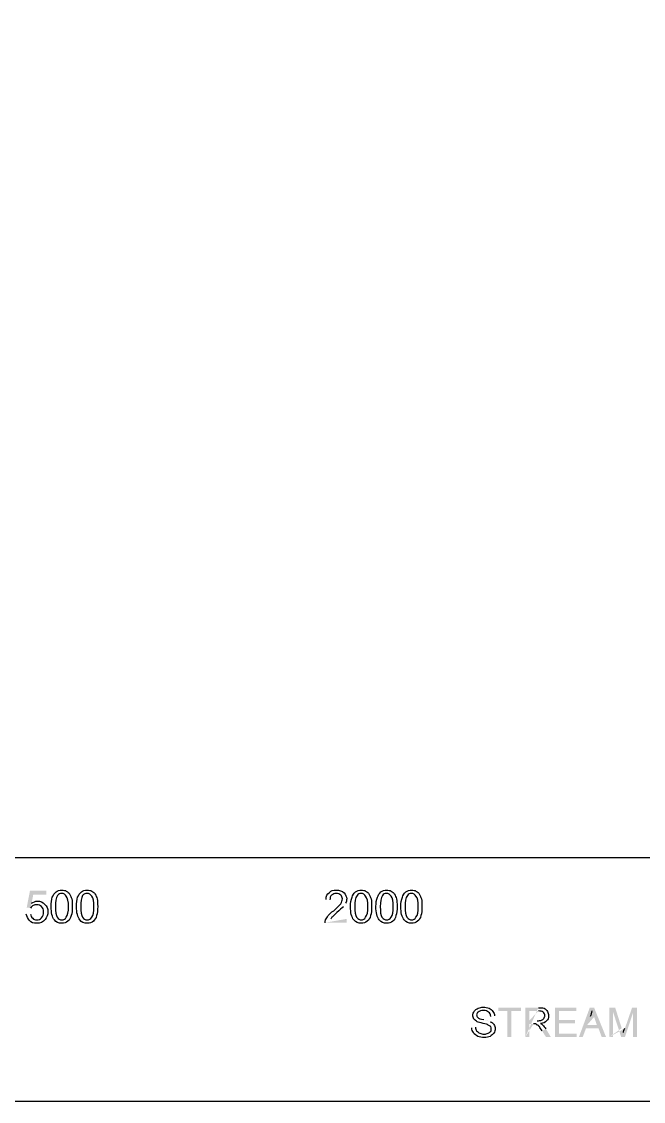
# Model space of a CAD drawing. Header units: feet. Extents: x -88.4 to -52.7, y -30 to -2.4.
# Drawn here: x -65.079 to -63.163, y -12.463 to -9.135 of the extents above; entities that cross this region are included whole.
import ezdxf

# ---------------------------------------------------------------- set-up
doc = ezdxf.new("R2010")
doc.units = ezdxf.units.FT
doc.header["$LTSCALE"] = 0.3
doc.header["$MEASUREMENT"] = 0
doc.layers.add('PDF_Geometry', color=7, linetype='Continuous')
doc.layers.add('PDF_Solid Fills', color=7, linetype='Continuous')

msp = doc.modelspace()

# ---------------------------------------------------------------- hatches: boundary and pattern name
at = {"layer": 'PDF_Solid Fills', "transparency": 33554559}
h = msp.add_hatch(color=256, dxfattribs=at)
h.paths.add_polyline_path([(-65.0645, -11.8856), (-65.0512, -11.8856)], flags=0)
h.paths.add_polyline_path([(-65.0512, -11.8673), (-65.0629, -11.8656), (-65.0529, -11.8138), (-65.0027, -11.8138), (-65.0027, -11.8255), (-65.0427, -11.8255), (-65.0477, -11.8523)], flags=0)
h = msp.add_hatch(color=256, dxfattribs=at)
h.paths.add_polyline_path([(-64.0769, -11.9006), (-64.0769, -11.9124), (-64.1437, -11.9124)], flags=0)
h.paths.add_polyline_path([(-64.1287, -11.8423), (-64.1404, -11.8406)], flags=0)
h.paths.add_polyline_path([(-64.0869, -11.8639, 0.035181), (-64.0802, -11.8523)], flags=0)
h.paths.add_polyline_path([(-64.1254, -11.9006), (-64.0769, -11.9006)], flags=0)
for points in [[(-63.5815, -12.2646), (-63.5815, -12.1845), (-63.6098, -12.1845), (-63.6098, -12.1744), (-63.5398, -12.1744), (-63.5398, -12.1845), (-63.5698, -12.1845), (-63.5698, -12.2646)], [(-63.4347, -12.2646), (-63.4347, -12.1744), (-63.3696, -12.1744), (-63.3696, -12.1845), (-63.423, -12.1845), (-63.423, -12.2128), (-63.373, -12.2128), (-63.373, -12.2228), (-63.423, -12.2228), (-63.423, -12.2546), (-63.368, -12.2546), (-63.368, -12.2646)]]:
    msp.add_hatch(color=256, dxfattribs=at).paths.add_polyline_path(points)
h = msp.add_hatch(color=256, dxfattribs=at)
h.paths.add_polyline_path([(-63.5264, -12.2646), (-63.5264, -12.1744), (-63.4864, -12.1744)], flags=0)
h.paths.add_polyline_path([(-63.4631, -12.2395), (-63.4481, -12.2646), (-63.4631, -12.2646), (-63.4747, -12.2462)], flags=0)
h.paths.add_polyline_path([(-63.5014, -12.2245), (-63.5147, -12.2245), (-63.5147, -12.2646), (-63.5264, -12.2646)], flags=0)
h.paths.add_polyline_path([(-63.5147, -12.2145), (-63.4897, -12.2145)], flags=0)
h.paths.add_polyline_path([(-63.4864, -12.1845), (-63.5147, -12.1845), (-63.5147, -12.2145)], flags=0)
h = msp.add_hatch(color=256, dxfattribs=at)
h.paths.add_polyline_path([(-63.3613, -12.2646), (-63.328, -12.1744), (-63.3146, -12.1744), (-63.2779, -12.2646), (-63.2912, -12.2646), (-63.3012, -12.2378), (-63.3396, -12.2378), (-63.3496, -12.2646)], flags=0)
h.paths.add_polyline_path([(-63.3363, -12.2278), (-63.3062, -12.2278), (-63.3146, -12.2028)], flags=0)
h.paths.add_polyline_path([(-63.3213, -12.1845, 0.016763), (-63.3146, -12.2028)], flags=0)
h.paths.add_polyline_path([(-63.3263, -12.2011), (-63.3363, -12.2278)], flags=0)
h = msp.add_hatch(color=256, dxfattribs=at)
h.paths.add_polyline_path([(-63.2679, -12.2646), (-63.2679, -12.1744), (-63.2495, -12.1744), (-63.2295, -12.2378)], flags=0)
h.paths.add_polyline_path([(-63.2295, -12.2378, 0.06247), (-63.2245, -12.2512)], flags=0)
h.paths.add_polyline_path([(-63.2195, -12.2378), (-63.1977, -12.1744), (-63.1827, -12.1744), (-63.1827, -12.2646), (-63.1944, -12.2646), (-63.1944, -12.1895), (-63.2195, -12.2646), (-63.2312, -12.2646), (-63.2562, -12.1878), (-63.2562, -12.2646), (-63.2679, -12.2646)], flags=0)
h = msp.add_hatch(color=256, dxfattribs=at)
h.paths.add_polyline_path([(-63.6916, -12.2361), (-63.6799, -12.2345)], flags=0)
h.paths.add_polyline_path([(-63.6215, -12.1995), (-63.6332, -12.2011)], flags=0)
h.paths.add_polyline_path([(-63.6348, -12.2178, 0.079558), (-63.6549, -12.2111)], flags=0)

# ---------------------------------------------------------------- linework, layer by layer
at = {"layer": 'PDF_Geometry', "lineweight": 25}
for points in [[(-68.9998, -12.4632), (-68.9998, -2.4479), (-53.4855, -2.4479), (-53.4855, -12.4632)], [(-54.9868, -2.6983), (-54.9868, -11.7121), (-67.9989, -11.7121), (-67.9989, -2.6983)]]:
    msp.add_lwpolyline(points, close=True, dxfattribs=at)
for points in [[(-64.9727, -11.8172), (-64.9677, -11.8138), (-64.9626, -11.8122), (-64.9543, -11.8122)], [(-64.9543, -11.8122), (-64.9493, -11.8122), (-64.9443, -11.8122), (-64.941, -11.8155)], [(-64.941, -11.8155), (-64.936, -11.8172), (-64.9326, -11.8205), (-64.931, -11.8238)], [(-64.8944, -11.8172), (-64.8894, -11.8138), (-64.8844, -11.8122), (-64.876, -11.8122)], [(-64.876, -11.8122), (-64.871, -11.8122), (-64.866, -11.8122), (-64.8626, -11.8155)], [(-64.8626, -11.8155), (-64.8576, -11.8172), (-64.8543, -11.8205), (-64.8526, -11.8238)], [(-64.1304, -11.8188), (-64.1254, -11.8138), (-64.1187, -11.8122), (-64.1087, -11.8122)], [(-64.1087, -11.8122), (-64.0987, -11.8122), (-64.0919, -11.8138), (-64.0852, -11.8205)], [(-64.0502, -11.8172), (-64.0452, -11.8138), (-64.0386, -11.8122), (-64.0319, -11.8122)], [(-64.0319, -11.8122), (-64.0269, -11.8122), (-64.0219, -11.8122), (-64.0186, -11.8155)], [(-64.0186, -11.8155), (-64.0136, -11.8172), (-64.0102, -11.8205), (-64.0086, -11.8238)], [(-63.9719, -11.8172), (-63.9669, -11.8138), (-63.9603, -11.8122), (-63.9536, -11.8122)], [(-63.9536, -11.8122), (-63.9486, -11.8122), (-63.9436, -11.8122), (-63.9403, -11.8155)], [(-63.9403, -11.8155), (-63.9353, -11.8172), (-63.9319, -11.8205), (-63.9303, -11.8238)], [(-63.8951, -11.8172), (-63.8901, -11.8138), (-63.8835, -11.8122), (-63.8768, -11.8122)], [(-63.8768, -11.8122), (-63.8718, -11.8122), (-63.8668, -11.8122), (-63.8635, -11.8155)], [(-63.8635, -11.8155), (-63.8585, -11.8172), (-63.8551, -11.8205), (-63.8535, -11.8238)], [(-65.0477, -11.8523), (-65.0427, -11.8489), (-65.0361, -11.8456), (-65.0294, -11.8456)], [(-65.0294, -11.8456), (-65.0211, -11.8456), (-65.0127, -11.8489), (-65.0077, -11.8556)], [(-64.9877, -11.8623), (-64.9877, -11.8506), (-64.9861, -11.8423), (-64.9844, -11.8338)], [(-64.9844, -11.8338), (-64.9811, -11.8272), (-64.9777, -11.8222), (-64.9727, -11.8172)], [(-64.9677, -11.8288), (-64.9727, -11.8355), (-64.9744, -11.8473), (-64.9744, -11.8623)], [(-64.9543, -11.8222), (-64.961, -11.8222), (-64.9643, -11.8238), (-64.9677, -11.8288)], [(-64.941, -11.8305), (-64.9443, -11.8255), (-64.9493, -11.8222), (-64.9543, -11.8222)], [(-64.9343, -11.8623), (-64.9343, -11.8473), (-64.936, -11.8355), (-64.941, -11.8305)], [(-64.931, -11.8238), (-64.9276, -11.8288), (-64.926, -11.8338), (-64.9243, -11.8389)], [(-64.9243, -11.8389), (-64.9226, -11.8456), (-64.9226, -11.8523), (-64.9226, -11.8623)], [(-64.9094, -11.8623), (-64.9094, -11.8506), (-64.9077, -11.8423), (-64.9061, -11.8338)], [(-64.9061, -11.8338), (-64.9027, -11.8272), (-64.8994, -11.8222), (-64.8944, -11.8172)], [(-64.8911, -11.8288), (-64.8944, -11.8355), (-64.8961, -11.8473), (-64.8961, -11.8623)], [(-64.876, -11.8222), (-64.8827, -11.8222), (-64.8861, -11.8238), (-64.8911, -11.8288)], [(-64.8626, -11.8305), (-64.866, -11.8255), (-64.871, -11.8222), (-64.876, -11.8222)], [(-64.856, -11.8623), (-64.856, -11.8473), (-64.8576, -11.8355), (-64.8626, -11.8305)], [(-64.8526, -11.8238), (-64.8493, -11.8288), (-64.8476, -11.8338), (-64.846, -11.8389)], [(-64.846, -11.8389), (-64.8443, -11.8456), (-64.8443, -11.8523), (-64.8443, -11.8623)], [(-64.1404, -11.8406), (-64.1404, -11.8305), (-64.137, -11.8238), (-64.1304, -11.8188)], [(-64.1237, -11.8272), (-64.127, -11.8305), (-64.1287, -11.8355), (-64.1287, -11.8423)], [(-64.1087, -11.8222), (-64.1154, -11.8222), (-64.1187, -11.8238), (-64.1237, -11.8272)], [(-64.0952, -11.8272), (-64.0987, -11.8238), (-64.1037, -11.8222), (-64.1087, -11.8222)], [(-64.0902, -11.8389), (-64.0902, -11.8338), (-64.0919, -11.8305), (-64.0952, -11.8272)], [(-64.0952, -11.8539), (-64.0919, -11.8489), (-64.0902, -11.8439), (-64.0902, -11.8389)], [(-64.0852, -11.8205), (-64.0802, -11.8255), (-64.0769, -11.8322), (-64.0769, -11.8389)], [(-64.0769, -11.8389), (-64.0769, -11.8439), (-64.0786, -11.8473), (-64.0802, -11.8523)], [(-64.0652, -11.8623), (-64.0652, -11.8506), (-64.0636, -11.8423), (-64.0602, -11.8338)], [(-64.0602, -11.8338), (-64.0586, -11.8272), (-64.0552, -11.8222), (-64.0502, -11.8172)], [(-64.0452, -11.8288), (-64.0502, -11.8355), (-64.0519, -11.8473), (-64.0519, -11.8623)], [(-64.0319, -11.8222), (-64.0386, -11.8222), (-64.0419, -11.8238), (-64.0452, -11.8288)], [(-64.0186, -11.8305), (-64.0219, -11.8255), (-64.0269, -11.8222), (-64.0319, -11.8222)], [(-64.0119, -11.8623), (-64.0119, -11.8473), (-64.0136, -11.8355), (-64.0186, -11.8305)], [(-64.0086, -11.8238), (-64.0052, -11.8288), (-64.0036, -11.8338), (-64.0019, -11.8389)], [(-64.0019, -11.8389), (-64.0002, -11.8456), (-64.0002, -11.8523), (-64.0002, -11.8623)], [(-63.9869, -11.8623), (-63.9869, -11.8506), (-63.9853, -11.8423), (-63.9819, -11.8338)], [(-63.9819, -11.8338), (-63.9803, -11.8272), (-63.9769, -11.8222), (-63.9719, -11.8172)], [(-63.9669, -11.8288), (-63.9719, -11.8355), (-63.9736, -11.8473), (-63.9736, -11.8623)], [(-63.9536, -11.8222), (-63.9603, -11.8222), (-63.9636, -11.8238), (-63.9669, -11.8288)], [(-63.9403, -11.8305), (-63.9436, -11.8255), (-63.9486, -11.8222), (-63.9536, -11.8222)], [(-63.9336, -11.8623), (-63.9336, -11.8473), (-63.9353, -11.8355), (-63.9403, -11.8305)], [(-63.9303, -11.8238), (-63.9269, -11.8288), (-63.9253, -11.8338), (-63.9236, -11.8389)], [(-63.9236, -11.8389), (-63.9219, -11.8456), (-63.9219, -11.8523), (-63.9219, -11.8623)], [(-63.9101, -11.8623), (-63.9101, -11.8506), (-63.9085, -11.8423), (-63.9051, -11.8338)], [(-63.9051, -11.8338), (-63.9035, -11.8272), (-63.9001, -11.8222), (-63.8951, -11.8172)], [(-63.8901, -11.8288), (-63.8951, -11.8355), (-63.8968, -11.8473), (-63.8968, -11.8623)], [(-63.8768, -11.8222), (-63.8835, -11.8222), (-63.8868, -11.8238), (-63.8901, -11.8288)], [(-63.8635, -11.8305), (-63.8668, -11.8255), (-63.8718, -11.8222), (-63.8768, -11.8222)], [(-63.8568, -11.8623), (-63.8568, -11.8473), (-63.8585, -11.8355), (-63.8635, -11.8305)], [(-63.8535, -11.8238), (-63.8501, -11.8288), (-63.8485, -11.8338), (-63.8468, -11.8389)], [(-63.8468, -11.8389), (-63.8451, -11.8456), (-63.8451, -11.8523), (-63.8451, -11.8623)], [(-65.0427, -11.8589), (-65.0461, -11.8606), (-65.0495, -11.8639), (-65.0512, -11.8673)], [(-65.0327, -11.8573), (-65.0361, -11.8573), (-65.0394, -11.8573), (-65.0427, -11.8589)], [(-65.0177, -11.8623), (-65.0211, -11.8589), (-65.0261, -11.8573), (-65.0327, -11.8573)], [(-65.0111, -11.8789), (-65.0111, -11.8723), (-65.0127, -11.8673), (-65.0177, -11.8623)], [(-65.0177, -11.8973), (-65.0127, -11.8923), (-65.0111, -11.8873), (-65.0111, -11.8789)], [(-65.0077, -11.8556), (-65.0011, -11.8606), (-64.9977, -11.8689), (-64.9977, -11.8789)], [(-64.9977, -11.8789), (-64.9977, -11.8873), (-65.0011, -11.8956), (-65.0061, -11.9023)], [(-64.9777, -11.9039), (-64.9844, -11.8956), (-64.9877, -11.8823), (-64.9877, -11.8623)], [(-64.9744, -11.8623), (-64.9744, -11.8789), (-64.9727, -11.8906), (-64.9694, -11.8956)], [(-64.941, -11.8956), (-64.936, -11.8906), (-64.9343, -11.8789), (-64.9343, -11.8623)], [(-64.9226, -11.8623), (-64.9226, -11.8739), (-64.9226, -11.8839), (-64.926, -11.8906)], [(-64.8994, -11.9039), (-64.9061, -11.8956), (-64.9094, -11.8823), (-64.9094, -11.8623)], [(-64.8961, -11.8623), (-64.8961, -11.8789), (-64.8944, -11.8906), (-64.8911, -11.8956)], [(-64.8626, -11.8956), (-64.8576, -11.8906), (-64.856, -11.8789), (-64.856, -11.8623)], [(-64.8443, -11.8623), (-64.8443, -11.8739), (-64.8443, -11.8839), (-64.8476, -11.8906)], [(-64.1337, -11.8906), (-64.1304, -11.8856), (-64.1254, -11.8806), (-64.117, -11.8756)], [(-64.107, -11.8806), (-64.1137, -11.8873), (-64.1187, -11.8923), (-64.1204, -11.8939)], [(-64.117, -11.8756), (-64.107, -11.8656), (-64.0987, -11.8589), (-64.0952, -11.8539)], [(-64.0869, -11.8639), (-64.0919, -11.8673), (-64.0987, -11.8739), (-64.107, -11.8806)], [(-64.0552, -11.9039), (-64.0619, -11.8956), (-64.0652, -11.8823), (-64.0652, -11.8623)], [(-64.0519, -11.8623), (-64.0519, -11.8789), (-64.0502, -11.8906), (-64.0469, -11.8956)], [(-64.0186, -11.8956), (-64.0136, -11.8906), (-64.0119, -11.8789), (-64.0119, -11.8623)], [(-64.0002, -11.8623), (-64.0002, -11.8739), (-64.0002, -11.8839), (-64.0036, -11.8906)], [(-63.9769, -11.9039), (-63.9836, -11.8956), (-63.9869, -11.8823), (-63.9869, -11.8623)], [(-63.9736, -11.8623), (-63.9736, -11.8789), (-63.9719, -11.8906), (-63.9686, -11.8956)], [(-63.9403, -11.8956), (-63.9353, -11.8906), (-63.9336, -11.8789), (-63.9336, -11.8623)], [(-63.9219, -11.8623), (-63.9219, -11.8739), (-63.9219, -11.8839), (-63.9253, -11.8906)], [(-63.9001, -11.9039), (-63.9068, -11.8956), (-63.9101, -11.8823), (-63.9101, -11.8623)], [(-63.8968, -11.8623), (-63.8968, -11.8789), (-63.8951, -11.8906), (-63.8918, -11.8956)], [(-63.8635, -11.8956), (-63.8585, -11.8906), (-63.8568, -11.8789), (-63.8568, -11.8623)], [(-63.8451, -11.8623), (-63.8451, -11.8739), (-63.8451, -11.8839), (-63.8485, -11.8906)], [(-65.0545, -11.9057), (-65.0595, -11.9006), (-65.0629, -11.8939), (-65.0645, -11.8856)], [(-65.0327, -11.9141), (-65.0411, -11.9141), (-65.0495, -11.9124), (-65.0545, -11.9057)], [(-65.0512, -11.8856), (-65.0512, -11.8906), (-65.0477, -11.8956), (-65.0444, -11.8989)], [(-65.0444, -11.8989), (-65.0411, -11.9023), (-65.0377, -11.9039), (-65.0327, -11.9039)], [(-65.0327, -11.9039), (-65.0261, -11.9039), (-65.0211, -11.9023), (-65.0177, -11.8973)], [(-65.0061, -11.9023), (-65.0127, -11.9107), (-65.0211, -11.9141), (-65.0327, -11.9141)], [(-64.9543, -11.9141), (-64.9643, -11.9141), (-64.9727, -11.9107), (-64.9777, -11.9039)], [(-64.9694, -11.8956), (-64.9643, -11.9006), (-64.961, -11.9039), (-64.9543, -11.9039)], [(-64.9543, -11.9039), (-64.9493, -11.9039), (-64.9443, -11.9006), (-64.941, -11.8956)], [(-64.936, -11.9074), (-64.941, -11.9124), (-64.9476, -11.9141), (-64.9543, -11.9141)], [(-64.926, -11.8906), (-64.9276, -11.8989), (-64.931, -11.9039), (-64.936, -11.9074)], [(-64.876, -11.9141), (-64.8861, -11.9141), (-64.8944, -11.9107), (-64.8994, -11.9039)], [(-64.8911, -11.8956), (-64.8877, -11.9006), (-64.8827, -11.9039), (-64.876, -11.9039)], [(-64.876, -11.9039), (-64.871, -11.9039), (-64.866, -11.9006), (-64.8626, -11.8956)], [(-64.8576, -11.9074), (-64.8626, -11.9124), (-64.8693, -11.9141), (-64.876, -11.9141)], [(-64.8476, -11.8906), (-64.8493, -11.8989), (-64.8543, -11.9039), (-64.8576, -11.9074)], [(-64.1437, -11.9124), (-64.1437, -11.9091), (-64.142, -11.9074), (-64.142, -11.9039)], [(-64.142, -11.9039), (-64.1404, -11.8989), (-64.137, -11.8956), (-64.1337, -11.8906)], [(-64.1204, -11.8939), (-64.1237, -11.8956), (-64.1254, -11.8989), (-64.1254, -11.9006)], [(-64.0319, -11.9141), (-64.0419, -11.9141), (-64.0486, -11.9107), (-64.0552, -11.9039)], [(-64.0469, -11.8956), (-64.0419, -11.9006), (-64.0369, -11.9039), (-64.0319, -11.9039)], [(-64.0319, -11.9039), (-64.0269, -11.9039), (-64.0219, -11.9006), (-64.0186, -11.8956)], [(-64.0136, -11.9074), (-64.0186, -11.9124), (-64.0252, -11.9141), (-64.0319, -11.9141)], [(-64.0036, -11.8906), (-64.0052, -11.8989), (-64.0086, -11.9039), (-64.0136, -11.9074)], [(-63.9536, -11.9141), (-63.9636, -11.9141), (-63.9703, -11.9107), (-63.9769, -11.9039)], [(-63.9686, -11.8956), (-63.9636, -11.9006), (-63.9586, -11.9039), (-63.9536, -11.9039)], [(-63.9536, -11.9039), (-63.9486, -11.9039), (-63.9436, -11.9006), (-63.9403, -11.8956)], [(-63.9353, -11.9074), (-63.9403, -11.9124), (-63.9469, -11.9141), (-63.9536, -11.9141)], [(-63.9253, -11.8906), (-63.9269, -11.8989), (-63.9303, -11.9039), (-63.9353, -11.9074)], [(-63.8768, -11.9141), (-63.8868, -11.9141), (-63.8935, -11.9107), (-63.9001, -11.9039)], [(-63.8918, -11.8956), (-63.8868, -11.9006), (-63.8818, -11.9039), (-63.8768, -11.9039)], [(-63.8768, -11.9039), (-63.8718, -11.9039), (-63.8668, -11.9006), (-63.8635, -11.8956)], [(-63.8585, -11.9074), (-63.8635, -11.9124), (-63.8701, -11.9141), (-63.8768, -11.9141)], [(-63.8485, -11.8906), (-63.8501, -11.8989), (-63.8535, -11.9039), (-63.8585, -11.9074)], [(-63.6833, -12.1845), (-63.6816, -12.1811), (-63.6766, -12.1778), (-63.6716, -12.176)], [(-63.6716, -12.176), (-63.6666, -12.1744), (-63.6616, -12.1727), (-63.6566, -12.1727)], [(-63.6566, -12.1727), (-63.6499, -12.1727), (-63.6432, -12.1744), (-63.6382, -12.176)], [(-63.6382, -12.176), (-63.6332, -12.1778), (-63.6298, -12.1811), (-63.6265, -12.1861)], [(-63.4864, -12.1744), (-63.4797, -12.1744), (-63.4731, -12.1744), (-63.4681, -12.176)], [(-63.4681, -12.176), (-63.4647, -12.1778), (-63.4614, -12.1811), (-63.4581, -12.1861)], [(-63.6883, -12.1978), (-63.6883, -12.1928), (-63.6866, -12.1895), (-63.6833, -12.1845)], [(-63.6849, -12.2095), (-63.6866, -12.2061), (-63.6883, -12.2011), (-63.6883, -12.1978)], [(-63.6749, -12.2178), (-63.6783, -12.2145), (-63.6816, -12.2128), (-63.6849, -12.2095)], [(-63.6716, -12.1878), (-63.6749, -12.1895), (-63.6766, -12.1928), (-63.6766, -12.1961)], [(-63.6766, -12.1961), (-63.6766, -12.1995), (-63.6749, -12.2028), (-63.6733, -12.2045)], [(-63.6733, -12.2045), (-63.6699, -12.2078), (-63.6649, -12.2095), (-63.6549, -12.2111)], [(-63.6549, -12.1828), (-63.6633, -12.1828), (-63.6683, -12.1845), (-63.6716, -12.1878)], [(-63.6398, -12.1878), (-63.6432, -12.1845), (-63.6482, -12.1828), (-63.6549, -12.1828)], [(-63.6332, -12.2011), (-63.6332, -12.1945), (-63.6365, -12.1911), (-63.6398, -12.1878)], [(-63.6265, -12.1861), (-63.6232, -12.1895), (-63.6215, -12.1945), (-63.6215, -12.1995)], [(-63.4897, -12.2145), (-63.4847, -12.2145), (-63.4797, -12.2145), (-63.4764, -12.2128)], [(-63.4714, -12.1878), (-63.4747, -12.1861), (-63.4797, -12.1845), (-63.4864, -12.1845)], [(-63.4614, -12.2145), (-63.4647, -12.2195), (-63.4714, -12.2228), (-63.4797, -12.2228)], [(-63.4764, -12.2128), (-63.4731, -12.2111), (-63.4714, -12.2095), (-63.4697, -12.2078)], [(-63.4664, -12.1995), (-63.4664, -12.1945), (-63.4681, -12.1911), (-63.4714, -12.1878)], [(-63.4697, -12.2078), (-63.4681, -12.2045), (-63.4664, -12.2011), (-63.4664, -12.1995)], [(-63.4547, -12.1995), (-63.4547, -12.2061), (-63.4564, -12.2111), (-63.4614, -12.2145)], [(-63.4581, -12.1861), (-63.4564, -12.1895), (-63.4547, -12.1945), (-63.4547, -12.1995)], [(-63.3213, -12.1845), (-63.323, -12.1895), (-63.3246, -12.1961), (-63.3263, -12.2011)], [(-63.6866, -12.2512), (-63.6899, -12.2479), (-63.6916, -12.2411), (-63.6916, -12.2361)], [(-63.6799, -12.2345), (-63.6799, -12.2395), (-63.6783, -12.2428), (-63.6766, -12.2462)], [(-63.6766, -12.2462), (-63.6733, -12.2479), (-63.6716, -12.2512), (-63.6666, -12.2529)], [(-63.6566, -12.2228), (-63.6649, -12.2211), (-63.6716, -12.2195), (-63.6749, -12.2178)], [(-63.6415, -12.2278), (-63.6432, -12.2261), (-63.6482, -12.2245), (-63.6566, -12.2228)], [(-63.6332, -12.2328), (-63.6348, -12.2311), (-63.6382, -12.2295), (-63.6415, -12.2278)], [(-63.6415, -12.2529), (-63.6382, -12.2512), (-63.6348, -12.2496), (-63.6332, -12.2479)], [(-63.6348, -12.2178), (-63.6298, -12.2195), (-63.6248, -12.2228), (-63.6232, -12.2261)], [(-63.6315, -12.2395), (-63.6315, -12.2378), (-63.6315, -12.2345), (-63.6332, -12.2328)], [(-63.6332, -12.2479), (-63.6315, -12.2462), (-63.6315, -12.2428), (-63.6315, -12.2395)], [(-63.6232, -12.2261), (-63.6198, -12.2295), (-63.6198, -12.2345), (-63.6198, -12.2395)], [(-63.6198, -12.2395), (-63.6198, -12.2445), (-63.6198, -12.2479), (-63.6232, -12.2529)], [(-63.4947, -12.2245), (-63.4964, -12.2245), (-63.4981, -12.2245), (-63.5014, -12.2245)], [(-63.4897, -12.2278), (-63.4914, -12.2261), (-63.4931, -12.2261), (-63.4947, -12.2245)], [(-63.4831, -12.2328), (-63.4847, -12.2311), (-63.4881, -12.2278), (-63.4897, -12.2278)], [(-63.4747, -12.2462), (-63.4781, -12.2411), (-63.4814, -12.2361), (-63.4831, -12.2328)], [(-63.4797, -12.2228), (-63.4764, -12.2245), (-63.4747, -12.2261), (-63.4731, -12.2278)], [(-63.4731, -12.2278), (-63.4697, -12.2311), (-63.4664, -12.2345), (-63.4631, -12.2395)], [(-63.2245, -12.2512), (-63.2245, -12.2479), (-63.2229, -12.2428), (-63.2195, -12.2378)], [(-63.6733, -12.2629), (-63.6783, -12.2596), (-63.6833, -12.2562), (-63.6866, -12.2512)], [(-63.6533, -12.2662), (-63.6599, -12.2662), (-63.6683, -12.2646), (-63.6733, -12.2629)], [(-63.6666, -12.2529), (-63.6633, -12.2546), (-63.6583, -12.2562), (-63.6533, -12.2562)], [(-63.6533, -12.2562), (-63.6482, -12.2562), (-63.6448, -12.2546), (-63.6415, -12.2529)], [(-63.6348, -12.2629), (-63.6398, -12.2646), (-63.6465, -12.2662), (-63.6533, -12.2662)], [(-63.6232, -12.2529), (-63.6265, -12.2562), (-63.6298, -12.2596), (-63.6348, -12.2629)]]:
    msp.add_open_spline(points, degree=3, dxfattribs=at)

doc.saveas('drawing.dxf')
